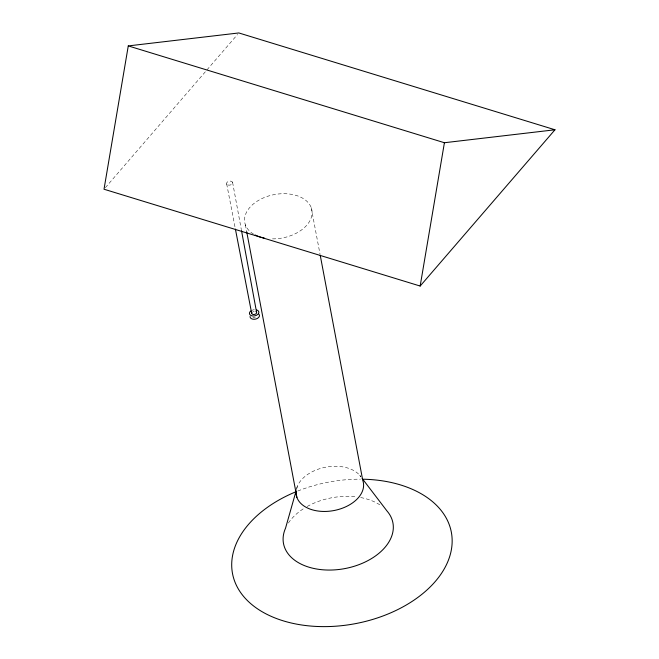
<?xml version="1.0" encoding="UTF-8"?>
<svg xmlns="http://www.w3.org/2000/svg" width="659" height="659" viewBox="0 0 659 659"><rect width="100%" height="100%" fill="white"/><g stroke="black" fill="none" stroke-linecap="round" stroke-linejoin="round"><path stroke-width="0.49" stroke-dasharray="3.29 2.47" d="M296.435 489.736L297.555 485.79M105.358 187.675L237.495 34.507M359.69 475.205L360.926 476.828A34.12 22.068 -10.7 0 0 325.933 467.14A34.12 22.068 -10.7 0 0 296.525 488.739M226.671 183.894L235.214 228.088M311.254 207.75L320.027 254.193M245.395 224.818L246.73 231.877M232.594 182.362L241.326 229.67M297.802 491.013A111.355 72.02 -10.7 0 1 360.374 479.175M288.387 523.032A55.677 36.014 -10.7 0 1 303.824 508.493M307.152 506.507A55.677 36.014 -10.7 0 1 356.535 496.902M360.671 497.545A55.677 36.014 -10.7 0 1 381.166 505.758M253.567 234.134A34.12 22.068 -10.7 0 1 264.605 197.403A34.12 22.068 -10.7 0 1 311.971 210.666A34.12 22.068 -10.7 0 1 270.256 238.805M252.974 311.518A2.521 1.631 -10.7 0 1 254.234 311.188M251.936 310.331A4.77 3.081 -10.7 0 1 254.316 309.714M255.313 317.679A2.521 1.631 -10.7 0 1 252.932 317.449M228.014 184.998A3.064 1.985 -10.7 0 0 232.668 182.873A3.064 1.985 -10.7 0 0 228.212 181.505A3.064 1.985 -10.7 0 0 228.014 184.998"/><path stroke-width="0.99" d="M128.274 45.908L104.015 189.224L420.162 286.047L554.985 129.774L238.838 32.95L128.274 45.908L444.413 142.731L554.985 129.774M420.162 286.047L444.413 142.731M296.155 490.716L285.536 528.188A55.677 36.014 -10.7 0 0 343.364 568.857A55.677 36.014 -10.7 0 0 386.932 510.914L362.162 478.45M235.403 229.093L251.713 313.478M320.216 255.206L362.755 480.329A34.12 22.068 -10.7 0 1 332.984 510.717A34.12 22.068 -10.7 0 1 296.072 491.688M246.73 231.877L296.904 497.388M241.515 230.675L256.573 312.218M363.43 479.217A111.355 72.02 -10.7 0 1 438.078 578.067A111.355 72.02 -10.7 0 1 260.915 611.008A111.355 72.02 -10.7 0 1 295.924 491.771M264.251 238.072A34.12 22.068 -10.7 0 1 255.115 234.991M255.972 311.526A2.521 1.631 -10.7 0 1 255.989 313.75A2.521 1.631 -10.7 0 1 252.636 314.318A2.521 1.631 -10.7 0 1 252.026 312.201M256.648 309.936A4.77 3.081 -10.7 0 1 257.9 314.318A4.77 3.081 -10.7 0 1 250.972 315.496A4.77 3.081 -10.7 0 1 250.931 310.908M258.938 314.219A4.77 3.081 -10.7 0 1 255.816 319.055A4.77 3.081 -10.7 0 1 250.049 316.526"/></g></svg>
